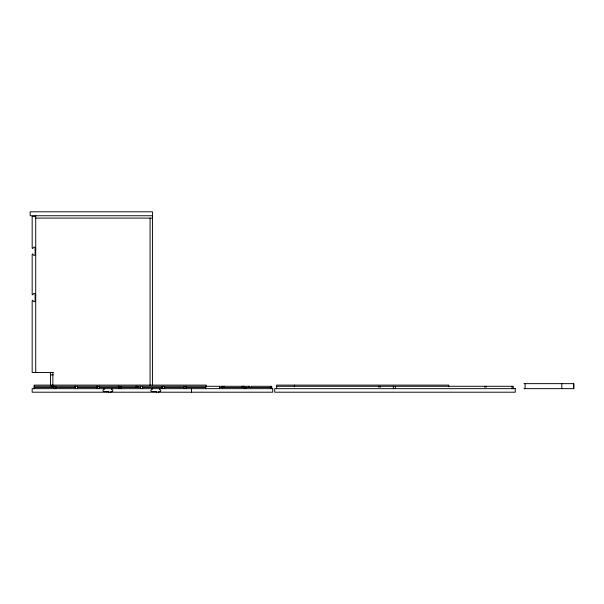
<?xml version="1.0" encoding="UTF-8"?>
<svg xmlns="http://www.w3.org/2000/svg" width="604" height="604" viewBox="0 0 604 604"><rect width="100%" height="100%" fill="white"/><g stroke="black" fill="none" stroke-linecap="round" stroke-linejoin="round"><path stroke-width="0.91" d="M111.831 388.659L111.332 389.15L111.831 389.64A0.989 0.989 0 0 1 112.812 390.629A0.989 0.989 0 0 1 111.831 391.611L110.842 391.611L110.842 392.207M159.743 388.659L159.245 389.15L159.743 389.64A0.989 0.989 0 0 1 160.724 390.629A0.989 0.989 0 0 1 159.743 391.611L158.754 391.611L158.754 392.207M152.442 215.741L30.2 215.741L30.2 211.793L152.442 211.793L152.442 385.397M35.719 216.33L32.171 216.33L32.171 248.078L32.661 248.569L33.16 248.078A0.989 0.989 0 0 1 34.141 247.089A0.989 0.989 0 0 1 35.13 248.078L35.13 249.059L35.719 249.059M35.719 218.104L152.442 218.104M35.719 249.452L35.13 249.452L35.13 254.382A0.989 0.989 0 0 1 34.141 255.371A0.989 0.989 0 0 1 33.16 254.382L32.661 253.891L32.171 254.382L32.171 294.412L32.661 294.903L33.16 294.412A0.989 0.989 0 0 1 34.141 293.423A0.989 0.989 0 0 1 35.13 294.412L35.13 295.394L35.719 295.394M35.719 295.786L35.13 295.786L35.13 300.716A0.989 0.989 0 0 1 34.141 301.706A0.989 0.989 0 0 1 33.16 300.716L32.661 300.226L32.171 300.716L32.171 372.487L53.326 372.487M50.51 374.858L53.326 374.858M524.008 383.646L573.8 383.646L573.8 388.659L524.008 388.659M34.141 386.288L245.111 386.288L245.111 388.659M276.662 386.288L513.264 386.288L513.264 388.659M136.081 386.379L138.052 386.439M241.962 386.379L243.933 386.379M378.595 386.379L380.573 386.439M484.476 386.379L486.446 386.439M136.081 386.598L138.052 386.598M241.962 386.53L243.933 386.598M378.595 386.53L380.573 386.598M484.476 386.598L486.446 386.598M136.081 386.681L138.052 386.681M241.962 386.681L243.933 386.681M378.595 386.681L380.573 386.681M484.476 386.681L486.446 386.681M136.081 386.741L138.052 386.741M241.962 386.741L243.933 386.824M378.595 386.741L380.573 386.741M484.476 386.741L486.446 386.824L486.446 386.288M34.141 387.474L53.862 387.474M55.832 387.474L75.545 387.474M77.523 387.474L97.236 387.474M99.207 387.474L118.928 387.474M120.898 387.474L140.611 387.474M142.589 387.474L162.302 387.474M164.273 387.474L183.993 387.474M185.964 387.474L205.677 387.474M219.478 387.474L244.129 387.474M246.1 387.474L270.743 387.474M53.862 388.259L53.469 388.259L53.499 386.288M75.545 388.259L75.258 386.288M97.236 388.259L96.95 386.288M244.129 388.259L243.737 388.259L243.744 386.288M151.853 388.659L152.344 389.15L151.853 389.64A0.989 0.989 0 0 0 150.864 390.629A0.989 0.989 0 0 0 151.853 391.611L156.783 391.611L156.783 392.207M103.941 388.659L104.432 389.15L103.941 389.64A0.989 0.989 0 0 0 102.952 390.629A0.989 0.989 0 0 0 103.941 391.611L108.871 391.611L108.871 392.207M573.702 383.646L573.702 388.659M561.811 383.646L561.811 388.659M525.095 383.646L525.095 388.659M512.079 386.288L512.079 388.659M484.476 386.288L484.476 386.87M448.787 386.885L448.787 385.11L276.662 385.11L276.662 388.659M395.356 386.288L395.356 388.659M393.385 386.288L393.385 388.659M380.573 386.288L380.573 386.87M378.595 386.288L378.595 386.87M294.405 385.11L294.405 386.885M271.732 388.659L271.732 386.288L251.03 386.288L251.03 387.474M270.743 386.288L270.743 388.659M249.648 387.474L249.648 386.288L246.1 386.288L246.1 388.659M248.667 386.288L248.667 387.474M244.129 386.288L244.129 388.659M243.993 388.259L243.993 386.288L243.873 388.259M241.962 386.288L241.962 386.87M224.409 386.288L224.409 387.474M223.035 386.288L223.035 387.474M222.634 386.288L222.634 387.866M222.046 386.288L222.046 387.474M219.478 386.288L219.478 388.659M206.274 386.885L206.274 385.11L34.141 385.11L34.141 388.659M205.677 386.288L205.677 388.659M191.483 388.659L191.483 392.207M185.964 386.288L185.964 388.659M183.993 386.288L183.993 388.659M164.273 386.288L164.273 388.659M162.302 386.288L162.302 388.659M162.242 386.288L162.242 388.259M150.079 218.104L150.079 385.533M142.589 386.288L142.589 388.659M140.611 386.288L140.611 388.659M140.475 386.288L140.475 388.259M138.052 386.288L138.052 386.87M136.081 386.288L136.081 386.87M120.898 386.288L120.898 388.659M118.928 386.288L118.928 388.659M118.792 386.288L118.792 388.259M118.739 386.288L118.739 388.259M99.207 386.288L99.207 388.659M97.236 388.659L97.236 386.288L97.101 388.259M96.987 386.288L97.048 388.259M77.523 386.288L77.523 388.659M75.545 386.288L75.545 388.659M75.364 386.288L75.409 388.259M55.832 386.288L55.832 388.659M53.862 386.288L53.862 388.659M53.726 386.288L53.801 388.259M53.567 386.288L53.567 388.259M52.873 372.487L52.873 385.813M51.891 385.11L51.891 386.885M50.51 372.487L50.51 385.813M35.719 215.741L35.719 372.487M272.721 388.659L32.171 388.659L32.171 392.207L272.721 392.207L272.721 388.659M515.235 388.659L274.692 388.659L274.692 392.207L515.235 392.207L515.235 388.659"/></g></svg>
